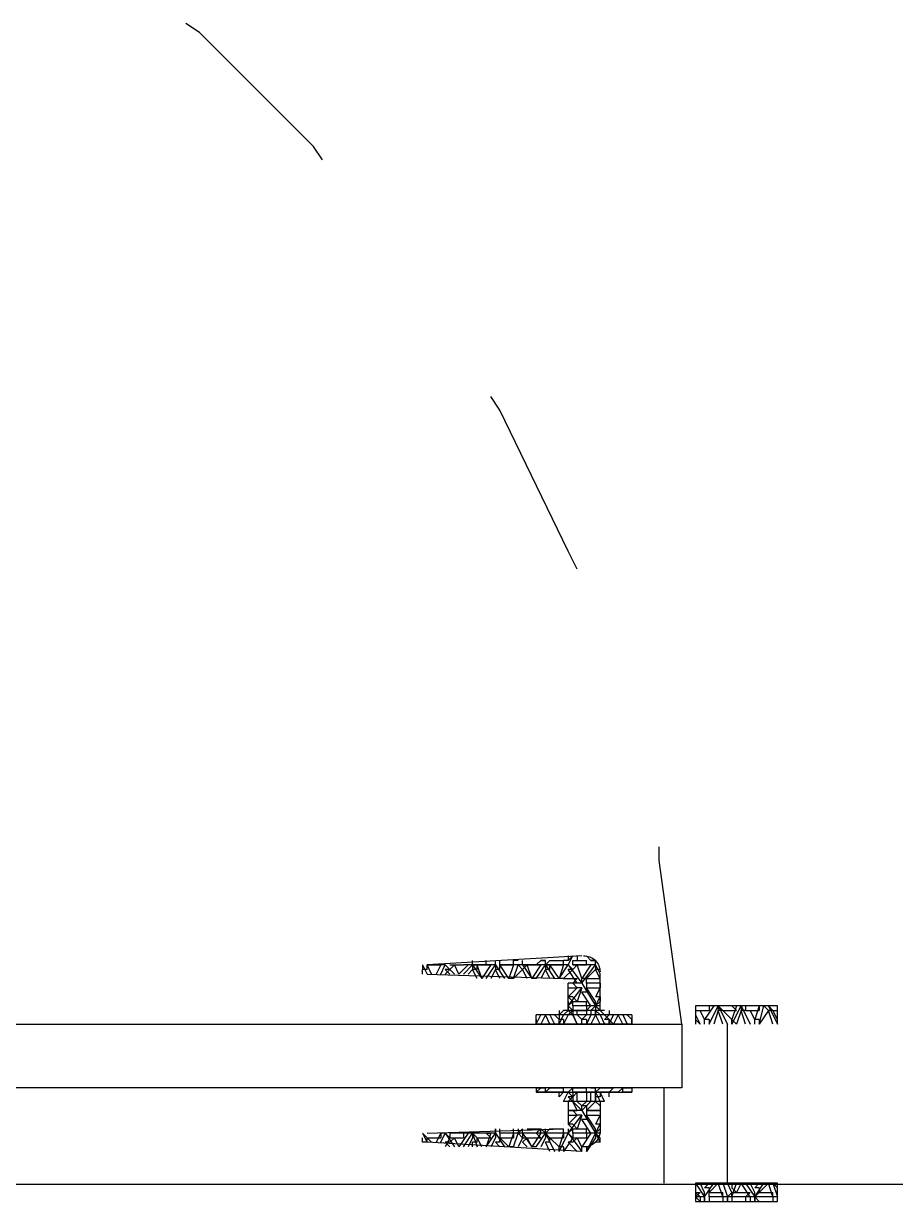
# Model space of a CAD drawing. Header units: millimetres. Extents: x -973 to 28250, y -35942 to 8545.
# Drawn here: x 4505 to 5045, y -11 to 720 of the extents above; entities that cross this region are included whole.
import ezdxf

# ---------------------------------------------------------------- set-up
doc = ezdxf.new("R2010")
doc.units = ezdxf.units.MM
doc.layers.add('R02_DUVAR', color=7, linetype='Continuous')
doc.layers.add('R02_KOT', color=4, linetype='Continuous')

# ---------------------------------------------------------------- blocks, each defined once
blk = doc.blocks.new('R02_SRC_K02')
at = {"color": 133, "linetype": 'Continuous', "lineweight": 25, "true_color": 0x6ec1dd}
for p, q in [((54298.981, 7082.45), (54298.699, 7082.45)), ((54298.699, 7082.45), (54298.699, 7082.45)), ((54298.699, 7082.45), (54298.981, 7082.45)), ((54298.981, 7082.45), (54299.263, 7082.732)), ((54299.263, 7082.168), (54299.263, 7082.45)), ((54300.109, 7082.45), (54299.263, 7082.45)), ((54299.545, 7082.732), (54309.131, 7082.168)), ((54299.827, 7082.732), (54299.827, 7082.45)), ((54299.827, 7082.732), (54299.827, 7082.45)), ((54300.39, 7082.45), (54300.109, 7082.732)), ((54300.109, 7082.168), (54300.109, 7082.45)), ((54300.39, 7082.732), (54300.39, 7082.45)), ((54300.39, 7082.45), (54300.672, 7082.45)), ((54300.672, 7082.168), (54300.672, 7082.45)), ((54301.518, 7082.45), (54300.672, 7082.45)), ((54300.672, 7082.45), (54300.672, 7082.45)), ((54301.8, 7082.168), (54301.518, 7082.45)), ((54301.518, 7082.45), (54301.518, 7082.45)), ((54301.518, 7082.45), (54301.518, 7082.45)), ((54302.082, 7082.45), (54301.8, 7082.45)), ((54301.8, 7082.45), (54301.8, 7082.45)), ((54301.8, 7082.45), (54302.082, 7082.45)), ((54302.364, 7082.168), (54302.082, 7082.45)), ((54302.082, 7082.45), (54302.082, 7082.45)), ((54303.21, 7082.168), (54303.21, 7082.45)), ((54303.21, 7082.168), (54303.21, 7082.45)), ((54303.492, 7082.45), (54303.492, 7082.45)), ((54303.492, 7082.45), (54303.492, 7082.45)), ((54303.492, 7082.45), (54303.774, 7082.45)), ((54303.774, 7082.168), (54303.774, 7082.45)), ((54303.774, 7082.45), (54303.774, 7082.45)), ((54304.62, 7082.168), (54304.62, 7082.45)), ((54305.465, 7082.168), (54305.465, 7082.45)), ((54306.311, 7082.168), (54306.311, 7082.45)), ((54298.699, 7082.168), (54298.417, 7081.604)), ((54298.417, 7081.886), (54298.417, 7081.886)), ((54298.417, 7081.886), (54298.699, 7081.886)), ((54298.417, 7081.322), (54298.699, 7081.886)), ((54298.699, 7082.168), (54300.109, 7082.168)), ((54298.699, 7082.168), (54298.699, 7081.886)), ((54298.699, 7082.168), (54298.981, 7082.168)), ((54298.699, 7081.886), (54299.263, 7081.322)), ((54298.981, 7082.168), (54299.545, 7081.322)), ((54299.263, 7082.168), (54299.263, 7082.168)), ((54300.109, 7082.168), (54299.263, 7082.168)), ((54299.545, 7081.322), (54299.827, 7082.168)), ((54300.109, 7081.886), (54299.827, 7082.168)), ((54299.827, 7081.041), (54300.39, 7081.886)), ((54300.109, 7082.168), (54300.109, 7082.168)), ((54300.39, 7082.168), (54300.109, 7081.886)), ((54300.109, 7081.886), (54300.39, 7081.886)), ((54300.109, 7081.886), (54300.672, 7081.322)), ((54300.39, 7082.168), (54300.672, 7082.168)), ((54300.672, 7082.168), (54300.672, 7082.168)), ((54301.518, 7082.168), (54300.672, 7082.168)), ((54300.672, 7082.168), (54300.954, 7081.322)), ((54300.954, 7081.322), (54301.518, 7082.168)), ((54301.8, 7082.168), (54301.236, 7081.322)), ((54301.8, 7082.168), (54301.518, 7082.168)), ((54301.518, 7081.886), (54301.518, 7082.168)), ((54301.518, 7081.886), (54301.8, 7081.886)), ((54301.518, 7081.322), (54301.8, 7081.886)), ((54301.8, 7082.168), (54301.8, 7081.886)), ((54301.8, 7082.168), (54302.082, 7082.168)), ((54301.8, 7081.886), (54302.082, 7081.322)), ((54302.364, 7082.168), (54302.082, 7082.168)), ((54303.21, 7082.168), (54302.082, 7082.168)), ((54302.082, 7082.168), (54302.646, 7081.322)), ((54303.21, 7082.168), (54302.646, 7081.322)), ((54302.646, 7081.322), (54302.928, 7082.168)), ((54303.21, 7081.886), (54302.928, 7082.168)), ((54302.928, 7081.322), (54303.21, 7081.886)), ((54303.21, 7082.168), (54303.21, 7082.168)), ((54303.492, 7082.168), (54303.21, 7081.886)), ((54303.21, 7081.886), (54303.21, 7081.886)), ((54303.21, 7081.886), (54303.774, 7081.322)), ((54303.774, 7081.322), (54303.492, 7082.168)), ((54303.492, 7082.168), (54303.774, 7082.168)), ((54303.774, 7082.168), (54303.774, 7082.168)), ((54304.62, 7082.168), (54303.774, 7082.168)), ((54303.774, 7082.168), (54304.056, 7081.322)), ((54304.056, 7081.322), (54304.62, 7082.168)), ((54304.902, 7082.168), (54304.338, 7081.322)), ((54304.62, 7082.168), (54304.62, 7082.168)), ((54304.62, 7081.886), (54304.62, 7082.168)), ((54304.62, 7081.886), (54304.902, 7081.886)), ((54304.62, 7081.322), (54304.902, 7081.886)), ((54304.902, 7082.168), (54304.902, 7081.886)), ((54304.902, 7082.168), (54305.183, 7082.168)), ((54304.902, 7081.886), (54305.183, 7081.322)), ((54305.465, 7082.168), (54305.183, 7082.168)), ((54306.029, 7082.168), (54305.183, 7082.168)), ((54305.183, 7082.168), (54305.747, 7081.322)), ((54306.311, 7082.168), (54305.747, 7081.322)), ((54305.747, 7081.322), (54306.029, 7082.168)), ((54306.311, 7082.168), (54306.029, 7082.168)), ((54306.029, 7081.886), (54306.029, 7082.168)), ((54306.029, 7081.886), (54306.311, 7081.886)), ((54306.029, 7081.322), (54306.311, 7081.886)), ((54306.311, 7082.168), (54306.311, 7081.886)), ((54306.311, 7082.168), (54306.593, 7082.168)), ((54306.311, 7081.886), (54306.593, 7081.604)), ((54306.593, 7082.168), (54307.157, 7081.604)), ((54306.875, 7082.168), (54306.875, 7082.168)), ((54307.721, 7082.168), (54306.875, 7082.168)), ((54307.157, 7081.604), (54307.439, 7082.168)), ((54308.003, 7082.168), (54307.439, 7081.604)), ((54307.721, 7081.886), (54307.439, 7082.168)), ((54307.721, 7082.168), (54307.721, 7082.168)), ((54308.003, 7082.168), (54307.721, 7081.886)), ((54307.721, 7081.886), (54308.003, 7081.886)), ((54307.721, 7081.604), (54308.003, 7081.886)), ((54307.721, 7081.886), (54308.003, 7081.604)), ((54308.285, 7081.604), (54308.003, 7082.168)), ((54308.003, 7082.168), (54308.285, 7082.168)), ((54308.285, 7082.168), (54308.285, 7082.168)), ((54309.131, 7082.168), (54308.285, 7082.168)), ((54308.285, 7082.168), (54308.567, 7081.604)), ((54308.849, 7081.604), (54309.131, 7082.168)), ((54309.413, 7082.168), (54309.131, 7081.604)), ((54309.131, 7082.168), (54309.131, 7082.168)), ((54309.131, 7081.886), (54309.131, 7082.168)), ((54309.131, 7081.886), (54309.413, 7081.886)), ((54309.413, 7082.168), (54309.413, 7081.886)), ((54309.413, 7081.604), (54309.413, 7081.886)), ((54309.413, 7081.886), (54309.413, 7081.886)), ((54309.413, 7081.886), (54309.413, 7081.886)), ((54298.417, 7079.349), (54298.417, 7081.604)), ((54299.263, 7081.322), (54298.417, 7081.322)), ((54298.417, 7081.041), (54299.263, 7081.041)), ((54298.417, 7081.041), (54298.417, 7081.041)), ((54298.417, 7081.041), (54298.417, 7080.759)), ((54299.263, 7081.041), (54299.263, 7081.322)), ((54299.263, 7081.322), (54299.263, 7081.322)), ((54299.263, 7081.322), (54299.545, 7081.322)), ((54299.263, 7081.041), (54299.263, 7080.759)), ((54299.545, 7081.041), (54299.545, 7081.322)), ((54299.545, 7081.041), (54300.39, 7081.041)), ((54299.545, 7081.041), (54299.827, 7081.041)), ((54300.109, 7081.041), (54299.827, 7081.322)), ((54300.672, 7081.322), (54299.827, 7081.322)), ((54300.109, 7081.041), (54299.827, 7080.759)), ((54300.39, 7079.349), (54300.39, 7081.041)), ((54309.131, 7081.604), (54300.672, 7081.322)), ((54300.672, 7081.322), (54300.672, 7081.322)), ((54300.672, 7081.322), (54300.954, 7081.322)), ((54300.672, 7081.041), (54300.672, 7081.041)), ((54300.954, 7081.322), (54300.954, 7081.322)), ((54302.364, 7081.322), (54302.364, 7081.322)), ((54302.364, 7081.322), (54302.646, 7081.322)), ((54302.646, 7081.322), (54302.646, 7081.322)), ((54303.774, 7081.322), (54303.774, 7081.322)), ((54303.774, 7081.322), (54304.056, 7081.322)), ((54305.465, 7081.322), (54305.465, 7081.322)), ((54305.465, 7081.322), (54305.465, 7081.322)), ((54299.263, 7080.759), (54298.417, 7080.759)), ((54298.417, 7080.759), (54298.699, 7080.195)), ((54298.699, 7079.913), (54299.263, 7080.759)), ((54298.981, 7079.631), (54299.545, 7080.477)), ((54299.263, 7080.477), (54299.263, 7080.759)), ((54299.263, 7080.477), (54299.545, 7080.477)), ((54299.545, 7080.759), (54299.545, 7080.759)), ((54299.545, 7080.759), (54299.827, 7080.759)), ((54299.545, 7080.759), (54299.827, 7079.913)), ((54300.39, 7080.759), (54299.827, 7080.759)), ((54299.827, 7080.759), (54300.39, 7080.195)), ((54287.985, 7079.631), (54287.421, 7078.503)), ((54287.985, 7079.631), (54287.703, 7079.349)), ((54288.267, 7079.631), (54287.985, 7079.349)), ((54288.549, 7078.503), (54288.267, 7079.631)), ((54288.267, 7079.631), (54288.549, 7079.631)), ((54288.549, 7079.631), (54288.549, 7079.349)), ((54288.549, 7079.631), (54288.831, 7078.785)), ((54289.677, 7079.631), (54289.113, 7078.503)), ((54289.395, 7079.631), (54289.395, 7079.349)), ((54290.241, 7078.503), (54289.677, 7079.631)), ((54289.677, 7079.631), (54289.677, 7079.349)), ((54289.677, 7079.631), (54289.959, 7079.631)), ((54290.241, 7079.631), (54289.959, 7079.349)), ((54289.959, 7079.631), (54290.241, 7078.785)), ((54291.086, 7079.631), (54290.523, 7078.503)), ((54291.086, 7079.631), (54290.805, 7079.349)), ((54291.65, 7078.503), (54291.086, 7079.631)), ((54291.086, 7079.631), (54291.086, 7079.349)), ((54291.086, 7079.631), (54291.368, 7079.631)), ((54291.368, 7079.631), (54291.932, 7078.785)), ((54291.65, 7079.631), (54291.65, 7079.349)), ((54298.417, 7080.195), (54298.417, 7079.913)), ((54298.417, 7080.195), (54298.699, 7080.195)), ((54298.699, 7079.631), (54298.417, 7079.913)), ((54298.417, 7079.913), (54298.417, 7079.913)), ((54298.699, 7079.631), (54298.417, 7079.349)), ((54298.699, 7079.631), (54298.699, 7079.913)), ((54298.699, 7079.631), (54298.981, 7079.631)), ((54298.699, 7079.631), (54298.699, 7079.349)), ((54298.699, 7079.631), (54298.981, 7079.631)), ((54298.981, 7079.631), (54299.263, 7079.349)), ((54299.263, 7079.631), (54299.263, 7079.913)), ((54300.109, 7079.913), (54299.263, 7079.913)), ((54299.263, 7079.631), (54299.263, 7079.349)), ((54300.109, 7080.195), (54299.827, 7079.913)), ((54300.109, 7080.195), (54300.39, 7080.195)), ((54300.109, 7079.913), (54300.39, 7080.195)), ((54300.109, 7079.631), (54300.109, 7079.913)), ((54300.39, 7079.631), (54300.109, 7079.913)), ((54300.109, 7079.631), (54300.109, 7079.349)), ((54300.39, 7079.631), (54300.39, 7079.631)), ((54300.39, 7079.631), (54300.39, 7079.631)), ((54300.39, 7079.631), (54300.39, 7079.631)), ((54287.703, 7079.349), (54287.421, 7079.349)), ((54287.421, 7078.785), (54287.703, 7079.349)), ((54287.703, 7079.349), (54287.985, 7079.349)), ((54287.703, 7078.503), (54287.985, 7079.349)), ((54287.985, 7079.349), (54288.549, 7078.503)), ((54289.395, 7079.349), (54288.549, 7079.349)), ((54288.831, 7078.785), (54289.113, 7079.349)), ((54289.395, 7079.349), (54289.113, 7079.349)), ((54289.395, 7079.349), (54289.677, 7079.349)), ((54289.395, 7078.503), (54289.677, 7079.349)), ((54289.677, 7079.349), (54289.959, 7078.503)), ((54290.805, 7079.349), (54289.959, 7079.349)), ((54290.241, 7078.785), (54290.805, 7079.349)), ((54290.805, 7079.349), (54290.805, 7079.349)), ((54290.805, 7079.349), (54291.086, 7079.349)), ((54290.805, 7078.503), (54291.086, 7079.349)), ((54291.086, 7079.349), (54291.368, 7078.503)), ((54292.496, 7079.349), (54291.65, 7079.349)), ((54291.932, 7078.785), (54292.214, 7079.349)), ((54292.496, 7079.349), (54292.214, 7079.349)), ((54292.496, 7079.067), (54292.214, 7078.503)), ((54296.443, 7078.785), (54296.725, 7079.067)), ((54296.443, 7079.067), (54302.364, 7079.067)), ((54297.007, 7079.067), (54296.725, 7078.503)), ((54297.007, 7078.503), (54297.289, 7079.067)), ((54297.289, 7079.067), (54297.571, 7078.503)), ((54297.853, 7078.503), (54297.571, 7079.067)), ((54297.853, 7079.349), (54297.853, 7079.067)), ((54297.853, 7078.785), (54298.135, 7079.067)), ((54297.853, 7079.067), (54298.135, 7078.785)), ((54298.135, 7079.067), (54298.417, 7079.349)), ((54298.135, 7079.349), (54300.672, 7079.349)), ((54298.135, 7079.349), (54298.135, 7079.349)), ((54298.417, 7079.349), (54298.417, 7079.349)), ((54298.417, 7079.349), (54298.699, 7079.349)), ((54298.417, 7079.349), (54298.417, 7079.349)), ((54298.417, 7078.503), (54298.699, 7079.067)), ((54298.699, 7079.067), (54298.699, 7079.349)), ((54298.699, 7079.349), (54298.699, 7079.067)), ((54298.699, 7079.067), (54298.981, 7078.503)), ((54300.109, 7079.349), (54299.263, 7079.349)), ((54299.263, 7079.349), (54299.263, 7079.067)), ((54299.263, 7079.067), (54299.545, 7078.785)), ((54299.545, 7078.785), (54299.827, 7079.067)), ((54299.827, 7079.349), (54299.827, 7079.349)), ((54300.109, 7079.349), (54299.827, 7079.349)), ((54299.827, 7079.349), (54299.827, 7079.349)), ((54299.827, 7079.067), (54299.827, 7079.349)), ((54300.109, 7079.349), (54300.39, 7079.349)), ((54300.672, 7079.349), (54300.672, 7079.349)), ((54300.954, 7079.349), (54300.954, 7079.067)), ((54300.954, 7078.785), (54301.236, 7079.067)), ((54301.518, 7079.067), (54301.236, 7078.503)), ((54301.518, 7078.503), (54301.8, 7079.067)), ((54301.8, 7079.067), (54302.082, 7078.503)), ((54302.364, 7078.503), (54302.082, 7079.067)), ((54302.364, 7079.067), (54302.364, 7079.067)), ((54288.549, 7078.785), (54288.549, 7078.503)), ((54288.549, 7078.785), (54288.831, 7078.785)), ((54288.831, 7078.503), (54288.831, 7078.785)), ((54290.241, 7078.785), (54289.959, 7078.503)), ((54290.241, 7078.503), (54290.241, 7078.785)), ((54290.241, 7078.785), (54290.241, 7078.785)), ((54290.523, 7068.635), (54290.523, 7078.503)), ((54291.65, 7078.785), (54291.65, 7078.503)), ((54291.65, 7078.785), (54291.932, 7078.785)), ((54291.932, 7078.503), (54291.932, 7078.785)), ((54292.214, 7078.503), (54292.496, 7078.785)), ((54377.36, 7078.503), (54293.342, 7078.503)), ((54293.342, 7078.503), (54293.342, 7074.556)), ((54296.443, 7078.503), (54296.443, 7078.785)), ((54296.443, 7078.785), (54296.443, 7078.785)), ((54296.443, 7078.785), (54296.443, 7078.785)), ((54297.853, 7078.785), (54297.571, 7078.503)), ((54297.853, 7078.503), (54297.853, 7078.785)), ((54297.853, 7078.785), (54298.135, 7078.785)), ((54299.263, 7078.785), (54299.263, 7078.503)), ((54299.263, 7078.785), (54299.545, 7078.785)), ((54299.545, 7078.503), (54299.545, 7078.785)), ((54300.672, 7078.785), (54300.672, 7078.503)), ((54300.672, 7078.785), (54300.954, 7078.785)), ((54300.954, 7078.503), (54300.954, 7078.785)), ((54302.364, 7078.785), (54302.364, 7078.503)), ((54302.364, 7078.785), (54302.364, 7078.785)), ((54293.342, 7074.556), (54377.36, 7074.556)), ((54297.007, 7074.556), (54296.443, 7074.556)), ((54296.443, 7074.556), (54296.443, 7074.274)), ((54297.007, 7074.556), (54296.725, 7074.556)), ((54296.725, 7074.556), (54296.725, 7074.556)), ((54297.289, 7074.274), (54297.007, 7074.556)), ((54297.007, 7074.274), (54297.007, 7074.556)), ((54297.289, 7074.556), (54297.289, 7074.556)), ((54297.289, 7074.556), (54297.289, 7074.556)), ((54297.289, 7074.556), (54297.571, 7074.556)), ((54297.853, 7074.274), (54297.571, 7074.556)), ((54298.417, 7074.556), (54297.571, 7074.556)), ((54297.571, 7074.556), (54297.571, 7074.556)), ((54298.699, 7074.274), (54298.417, 7074.556)), ((54298.417, 7074.556), (54298.417, 7074.556)), ((54298.417, 7074.556), (54298.417, 7074.556)), ((54298.981, 7074.556), (54298.699, 7074.556)), ((54298.699, 7074.556), (54298.699, 7074.556)), ((54298.699, 7074.556), (54298.981, 7074.556)), ((54298.981, 7074.556), (54299.263, 7074.556)), ((54299.263, 7074.274), (54299.263, 7074.556)), ((54300.109, 7074.556), (54299.263, 7074.556)), ((54299.827, 7074.556), (54299.827, 7074.556)), ((54299.827, 7074.556), (54299.827, 7074.556)), ((54300.109, 7074.274), (54300.109, 7074.556)), ((54300.39, 7074.556), (54300.39, 7074.556)), ((54300.39, 7074.556), (54300.39, 7074.556)), ((54300.39, 7074.556), (54300.672, 7074.556)), ((54300.672, 7074.274), (54300.672, 7074.556)), ((54301.518, 7074.556), (54300.672, 7074.556)), ((54300.672, 7074.556), (54300.672, 7074.556)), ((54301.8, 7074.274), (54301.518, 7074.556)), ((54301.518, 7074.556), (54301.518, 7074.556)), ((54301.518, 7074.556), (54301.518, 7074.556)), ((54302.082, 7074.556), (54301.8, 7074.556)), ((54301.8, 7074.556), (54301.8, 7074.556)), ((54301.8, 7074.556), (54302.082, 7074.556)), ((54302.364, 7074.274), (54302.082, 7074.556)), ((54302.364, 7074.556), (54302.082, 7074.556)), ((54302.082, 7074.556), (54302.082, 7074.556)), ((54296.443, 7074.274), (54297.007, 7074.274)), ((54297.007, 7074.274), (54296.443, 7074.274)), ((54297.007, 7074.274), (54296.725, 7074.274)), ((54296.725, 7074.274), (54296.725, 7074.274)), ((54297.289, 7074.274), (54297.007, 7074.274)), ((54297.007, 7074.274), (54297.007, 7074.274)), ((54297.289, 7074.274), (54297.289, 7074.274)), ((54297.289, 7074.274), (54297.571, 7074.274)), ((54297.853, 7074.274), (54297.571, 7074.274)), ((54298.417, 7074.274), (54297.571, 7074.274)), ((54297.571, 7074.274), (54297.571, 7074.274)), ((54297.853, 7073.992), (54297.853, 7074.274)), ((54298.135, 7073.71), (54298.417, 7074.274)), ((54298.135, 7073.992), (54298.135, 7073.992)), ((54298.135, 7073.71), (54300.672, 7073.71)), ((54298.699, 7074.274), (54298.417, 7073.71)), ((54298.699, 7074.274), (54298.417, 7074.274)), ((54298.417, 7074.274), (54298.417, 7073.992)), ((54298.417, 7074.274), (54298.417, 7074.274)), ((54298.417, 7073.992), (54298.699, 7073.992)), ((54298.417, 7073.71), (54298.417, 7073.71)), ((54298.417, 7073.428), (54298.699, 7073.71)), ((54298.417, 7073.71), (54298.417, 7071.737)), ((54298.699, 7074.274), (54298.699, 7074.274)), ((54298.699, 7073.992), (54298.699, 7074.274)), ((54298.699, 7074.274), (54298.981, 7074.274)), ((54298.699, 7073.71), (54298.699, 7073.992)), ((54298.699, 7073.992), (54298.699, 7073.71)), ((54298.699, 7073.71), (54299.263, 7073.146)), ((54299.545, 7073.146), (54298.981, 7073.71)), ((54299.263, 7074.274), (54299.263, 7074.274)), ((54300.109, 7074.274), (54299.263, 7074.274)), ((54299.263, 7073.71), (54299.545, 7073.428)), ((54299.545, 7073.428), (54299.827, 7073.71)), ((54299.827, 7074.274), (54300.109, 7073.992)), ((54299.827, 7073.146), (54300.109, 7073.71)), ((54300.109, 7074.274), (54300.109, 7074.274)), ((54300.39, 7074.274), (54300.109, 7073.992)), ((54300.109, 7073.992), (54300.39, 7073.992)), ((54300.109, 7073.71), (54300.39, 7073.992)), ((54300.39, 7073.71), (54300.109, 7073.992)), ((54300.39, 7074.274), (54300.672, 7074.274)), ((54300.39, 7073.71), (54300.39, 7072.3)), ((54300.672, 7074.274), (54300.672, 7074.274)), ((54301.518, 7074.274), (54300.672, 7074.274)), ((54300.672, 7074.274), (54300.954, 7073.992)), ((54300.672, 7073.992), (54300.672, 7073.992)), ((54300.954, 7073.992), (54300.954, 7074.274)), ((54301.8, 7074.274), (54301.518, 7074.274)), ((54301.518, 7074.274), (54301.518, 7074.274)), ((54301.518, 7074.274), (54301.518, 7074.274)), ((54301.8, 7074.274), (54301.8, 7074.274)), ((54301.8, 7074.274), (54301.8, 7074.274)), ((54301.8, 7074.274), (54302.082, 7074.274)), ((54302.364, 7074.274), (54302.082, 7074.274)), ((54302.364, 7074.274), (54302.082, 7074.274)), ((54302.082, 7074.274), (54302.082, 7074.274)), ((54298.417, 7073.146), (54299.263, 7073.146)), ((54298.417, 7073.146), (54298.417, 7073.146)), ((54298.417, 7073.146), (54298.417, 7072.864)), ((54299.263, 7073.146), (54298.417, 7073.146)), ((54299.263, 7073.428), (54299.263, 7073.146)), ((54299.263, 7073.428), (54299.545, 7073.428)), ((54299.263, 7073.146), (54299.263, 7073.146)), ((54299.263, 7073.146), (54299.263, 7072.864)), ((54299.545, 7073.146), (54299.545, 7073.428)), ((54299.545, 7073.146), (54300.39, 7073.146)), ((54299.545, 7073.146), (54299.827, 7073.146)), ((54300.109, 7073.146), (54299.827, 7073.146)), ((54300.109, 7073.146), (54299.827, 7072.864)), ((54300.39, 7073.146), (54299.827, 7073.146)), ((54299.263, 7072.864), (54298.417, 7072.864)), ((54298.417, 7072.864), (54298.699, 7072.3)), ((54298.417, 7072.3), (54298.417, 7072.018)), ((54298.417, 7072.3), (54298.699, 7072.3)), ((54298.699, 7072.018), (54299.263, 7072.864)), ((54298.981, 7071.737), (54299.545, 7072.582)), ((54299.263, 7072.582), (54299.263, 7072.864)), ((54299.263, 7072.582), (54299.545, 7072.582)), ((54299.545, 7072.864), (54299.545, 7072.864)), ((54299.545, 7072.864), (54299.827, 7072.864)), ((54299.545, 7072.864), (54299.827, 7072.018)), ((54300.39, 7072.864), (54299.827, 7072.864)), ((54299.827, 7072.864), (54300.39, 7072.3)), ((54300.109, 7072.3), (54299.827, 7072.018)), ((54300.109, 7072.3), (54300.39, 7072.3)), ((54300.109, 7072.018), (54300.39, 7072.3)), ((54300.672, 7072.3), (54300.672, 7072.3)), ((54298.699, 7071.737), (54298.417, 7072.018)), ((54298.417, 7072.018), (54298.417, 7072.018)), ((54298.699, 7071.737), (54298.417, 7071.455)), ((54298.699, 7071.737), (54298.699, 7072.018)), ((54298.699, 7071.737), (54298.981, 7071.737)), ((54298.699, 7071.737), (54298.699, 7071.455)), ((54298.699, 7071.737), (54298.981, 7071.737)), ((54298.981, 7071.737), (54299.545, 7070.891)), ((54299.263, 7071.737), (54299.263, 7072.018)), ((54300.109, 7072.018), (54299.263, 7072.018)), ((54299.263, 7071.737), (54299.263, 7071.455)), ((54300.109, 7071.737), (54300.109, 7072.018)), ((54300.39, 7071.737), (54300.109, 7072.018)), ((54300.109, 7071.737), (54300.109, 7071.455)), ((54300.39, 7071.737), (54300.109, 7071.455)), ((54300.39, 7071.737), (54300.672, 7071.737)), ((54300.39, 7071.737), (54300.672, 7071.737)), ((54300.672, 7071.737), (54300.672, 7072.018)), ((54301.518, 7072.018), (54300.672, 7072.018)), ((54300.672, 7071.737), (54300.672, 7072.018)), ((54309.131, 7071.737), (54300.672, 7072.018)), ((54300.672, 7071.737), (54300.672, 7071.455)), ((54300.672, 7071.737), (54300.954, 7070.891)), ((54301.8, 7071.737), (54301.518, 7072.018)), ((54301.518, 7072.018), (54301.518, 7072.018)), ((54301.518, 7072.018), (54301.518, 7072.018)), ((54301.8, 7071.737), (54301.518, 7071.455)), ((54301.8, 7071.737), (54301.8, 7072.018)), ((54301.8, 7071.737), (54302.082, 7071.737)), ((54301.8, 7071.737), (54301.8, 7071.455)), ((54301.8, 7071.737), (54302.082, 7071.737)), ((54302.364, 7071.737), (54302.082, 7072.018)), ((54302.928, 7072.018), (54302.082, 7072.018)), ((54302.082, 7071.737), (54302.082, 7072.018)), ((54302.364, 7071.737), (54302.082, 7071.455)), ((54302.082, 7071.737), (54302.646, 7070.891)), ((54303.21, 7071.737), (54302.646, 7070.891)), ((54302.928, 7072.018), (54302.928, 7072.018)), ((54302.928, 7072.018), (54302.928, 7072.018)), ((54303.21, 7071.737), (54303.21, 7072.018)), ((54303.21, 7071.737), (54303.21, 7072.018)), ((54303.492, 7071.737), (54303.21, 7072.018)), ((54303.21, 7071.737), (54303.21, 7071.455)), ((54303.492, 7071.737), (54303.21, 7071.455)), ((54303.492, 7072.018), (54303.492, 7071.737)), ((54303.774, 7070.891), (54303.492, 7071.737)), ((54303.492, 7071.737), (54303.774, 7071.737)), ((54303.492, 7071.737), (54303.774, 7071.737)), ((54303.774, 7071.737), (54303.774, 7072.018)), ((54303.774, 7071.737), (54303.774, 7072.018)), ((54303.774, 7071.737), (54303.774, 7071.455)), ((54303.774, 7071.737), (54304.056, 7070.891)), ((54304.62, 7071.737), (54304.62, 7072.018)), ((54304.62, 7071.737), (54304.62, 7071.455)), ((54304.902, 7071.737), (54304.902, 7072.018)), ((54304.902, 7071.737), (54305.183, 7071.737)), ((54304.902, 7071.737), (54304.902, 7071.455)), ((54304.902, 7071.737), (54305.183, 7071.737)), ((54305.465, 7071.737), (54305.183, 7071.737)), ((54305.465, 7071.737), (54305.183, 7071.455)), ((54305.183, 7071.737), (54305.183, 7071.737)), ((54305.183, 7071.737), (54305.465, 7070.891)), ((54306.311, 7071.737), (54306.029, 7070.891)), ((54306.311, 7071.737), (54306.029, 7071.455)), ((54306.875, 7070.891), (54306.311, 7071.737)), ((54306.311, 7071.737), (54306.311, 7071.737)), ((54306.311, 7071.737), (54306.311, 7071.455)), ((54306.311, 7071.737), (54306.593, 7071.737)), ((54306.593, 7071.737), (54307.157, 7070.891)), ((54306.875, 7071.737), (54306.875, 7071.737)), ((54306.875, 7071.737), (54306.875, 7071.455)), ((54308.003, 7071.737), (54307.439, 7070.891)), ((54307.721, 7071.737), (54307.721, 7071.737)), ((54307.721, 7071.737), (54307.721, 7071.455)), ((54308.003, 7071.737), (54307.721, 7071.455)), ((54308.285, 7071.173), (54308.003, 7071.737)), ((54308.003, 7071.737), (54308.285, 7071.737)), ((54308.003, 7071.737), (54308.285, 7071.737)), ((54308.285, 7071.737), (54308.285, 7071.455)), ((54308.285, 7071.737), (54308.567, 7071.173)), ((54309.413, 7071.737), (54309.131, 7071.173)), ((54309.413, 7071.737), (54309.131, 7071.455)), ((54298.417, 7071.173), (54298.417, 7071.455)), ((54298.417, 7071.455), (54298.417, 7071.455)), ((54298.417, 7071.173), (54298.699, 7071.173)), ((54298.699, 7071.455), (54299.263, 7070.609)), ((54298.699, 7071.173), (54298.699, 7071.173)), ((54300.109, 7071.455), (54299.263, 7071.455)), ((54299.263, 7070.891), (54299.263, 7070.609)), ((54299.263, 7070.891), (54299.545, 7070.891)), ((54299.545, 7070.891), (54299.827, 7071.455)), ((54299.545, 7070.609), (54309.131, 7071.173)), ((54299.545, 7070.609), (54299.545, 7070.891)), ((54300.109, 7071.173), (54299.827, 7071.455)), ((54299.827, 7070.609), (54300.39, 7071.173)), ((54300.109, 7071.455), (54300.672, 7070.609)), ((54300.109, 7071.173), (54300.39, 7071.173)), ((54301.518, 7071.455), (54300.672, 7071.455)), ((54300.672, 7070.891), (54300.672, 7070.609)), ((54300.672, 7070.891), (54300.954, 7070.891)), ((54300.954, 7070.891), (54301.518, 7071.455)), ((54300.954, 7070.609), (54300.954, 7070.891)), ((54301.518, 7071.173), (54301.518, 7071.455)), ((54301.518, 7071.173), (54301.8, 7071.173)), ((54301.518, 7070.609), (54301.8, 7071.173)), ((54301.8, 7071.455), (54302.082, 7070.891)), ((54303.21, 7071.455), (54302.082, 7071.455)), ((54302.364, 7070.891), (54302.364, 7070.891)), ((54302.364, 7070.891), (54302.646, 7070.891)), ((54302.646, 7070.891), (54302.928, 7071.455)), ((54303.21, 7071.173), (54302.928, 7071.455)), ((54302.928, 7070.891), (54303.21, 7071.173)), ((54303.21, 7071.455), (54303.492, 7070.891)), ((54303.21, 7071.173), (54303.21, 7071.173)), ((54304.62, 7071.455), (54303.774, 7071.455)), ((54303.774, 7070.891), (54303.774, 7070.891)), ((54303.774, 7070.891), (54304.056, 7070.891)), ((54304.056, 7070.891), (54304.62, 7071.455)), ((54304.62, 7071.173), (54304.62, 7071.455)), ((54304.62, 7071.173), (54304.902, 7071.173)), ((54304.62, 7070.891), (54304.902, 7071.173)), ((54304.902, 7071.455), (54305.183, 7070.891)), ((54306.029, 7071.455), (54305.183, 7071.455)), ((54305.747, 7070.891), (54306.029, 7071.455)), ((54306.029, 7071.173), (54306.029, 7071.455)), ((54306.029, 7071.173), (54306.311, 7071.173)), ((54306.311, 7071.455), (54306.593, 7070.891)), ((54306.311, 7070.891), (54306.311, 7071.173)), ((54307.721, 7071.455), (54306.875, 7071.455)), ((54307.157, 7070.891), (54307.439, 7071.455)), ((54307.721, 7071.173), (54307.439, 7071.455)), ((54307.721, 7071.455), (54308.003, 7070.891)), ((54307.721, 7071.173), (54308.003, 7071.173)), ((54307.721, 7070.891), (54308.003, 7071.173)), ((54309.131, 7071.455), (54308.285, 7071.455)), ((54308.849, 7071.173), (54309.131, 7071.455)), ((54309.131, 7071.173), (54309.131, 7071.455)), ((54309.131, 7071.455), (54309.131, 7071.455)), ((54309.131, 7071.173), (54309.413, 7071.173)), ((54309.131, 7071.173), (54309.131, 7071.173)), ((54309.413, 7071.455), (54309.413, 7071.455)), ((54309.413, 7071.455), (54309.413, 7071.455)), ((54309.413, 7071.173), (54309.413, 7071.455)), ((54309.413, 7071.173), (54309.413, 7071.173)), ((54287.421, 7068.635), (54292.496, 7068.635)), ((54287.703, 7068.635), (54287.421, 7067.789)), ((54287.421, 7068.353), (54287.703, 7068.635)), ((54287.703, 7067.789), (54287.985, 7068.635)), ((54287.985, 7068.635), (54288.549, 7068.071)), ((54288.549, 7068.635), (54288.831, 7068.353)), ((54288.831, 7068.071), (54289.113, 7068.635)), ((54289.113, 7067.789), (54289.677, 7068.635)), ((54289.677, 7068.635), (54289.959, 7068.071)), ((54290.241, 7067.789), (54289.959, 7068.635)), ((54290.241, 7068.071), (54290.523, 7068.635)), ((54290.241, 7068.635), (54290.241, 7068.353)), ((54290.805, 7068.635), (54290.523, 7067.789)), ((54290.805, 7067.789), (54291.086, 7068.635)), ((54291.086, 7068.635), (54291.65, 7068.071)), ((54291.65, 7068.635), (54291.932, 7068.353)), ((54291.932, 7068.071), (54292.214, 7068.635)), ((54287.703, 7067.789), (54287.703, 7068.071)), ((54288.549, 7068.071), (54287.703, 7068.071)), ((54288.549, 7068.353), (54288.549, 7068.071)), ((54288.549, 7068.353), (54288.831, 7068.353)), ((54288.831, 7067.789), (54288.549, 7068.071)), ((54288.831, 7067.789), (54288.831, 7068.071)), ((54289.395, 7067.789), (54289.113, 7068.071)), ((54290.241, 7068.071), (54289.113, 7068.071)), ((54290.241, 7068.353), (54289.959, 7068.071)), ((54290.241, 7068.353), (54290.241, 7068.353)), ((54290.241, 7067.789), (54290.241, 7068.071)), ((54290.523, 7067.789), (54290.241, 7068.071)), ((54290.805, 7067.789), (54290.805, 7068.071)), ((54291.65, 7068.071), (54290.805, 7068.071)), ((54291.65, 7068.353), (54291.65, 7068.071)), ((54291.65, 7068.353), (54291.932, 7068.353)), ((54291.65, 7067.789), (54291.65, 7068.071)), ((54291.932, 7067.789), (54291.932, 7068.071)), ((54292.496, 7067.789), (54292.214, 7068.071)), ((54292.496, 7068.071), (54292.214, 7068.071)), ((54292.214, 7067.789), (54292.496, 7068.071)), ((54287.421, 7067.789), (54287.703, 7067.789)), ((54287.421, 7067.789), (54287.421, 7067.789)), ((54287.421, 7067.789), (54287.703, 7067.789)), ((54287.703, 7067.789), (54287.703, 7067.507)), ((54287.703, 7067.789), (54287.703, 7067.507)), ((54288.831, 7067.789), (54288.549, 7067.507)), ((54288.831, 7067.789), (54289.113, 7067.789)), ((54288.831, 7067.789), (54288.831, 7067.507)), ((54288.831, 7067.789), (54289.113, 7067.789)), ((54289.113, 7067.789), (54289.113, 7067.507)), ((54289.395, 7067.789), (54289.395, 7067.507)), ((54290.241, 7067.789), (54290.241, 7067.507)), ((54290.241, 7067.789), (54290.241, 7067.507)), ((54290.523, 7067.507), (54290.523, 7067.789)), ((54290.523, 7067.789), (54290.805, 7067.789)), ((54290.523, 7067.789), (54290.523, 7067.507)), ((54290.523, 7067.789), (54290.805, 7067.789)), ((54290.805, 7067.789), (54290.805, 7067.507)), ((54290.805, 7067.789), (54290.805, 7067.507)), ((54291.65, 7067.789), (54291.65, 7067.507)), ((54291.932, 7067.789), (54292.496, 7067.789)), ((54291.932, 7067.789), (54292.214, 7067.789)), ((54291.932, 7067.789), (54291.932, 7067.507)), ((54291.932, 7067.789), (54292.214, 7067.789)), ((54292.496, 7067.789), (54292.214, 7067.507)), ((54292.214, 7067.789), (54292.214, 7067.507))]:
    blk.add_line(p, q, dxfattribs=at)
at = {"color": 7, "linetype": 'Continuous', "lineweight": 25}
for points in [[(54315.615, 7132.072), (54316.179, 7132.917), (54323.228, 7139.966), (54324.073, 7140.53)], [(54299.827, 7106.697), (54300.39, 7107.825), (54304.62, 7116.565), (54305.183, 7117.411)], [(54293.342, 7078.503), (54294.752, 7088.653), (54294.752, 7089.499)]]:
    blk.add_lwpolyline(points, dxfattribs=at)
at = {"color": 133, "linetype": 'Continuous', "lineweight": 25, "true_color": 0x6ec1dd}
for points in [[(54299.545, 7081.041), (54298.699, 7082.168), (54298.699, 7082.45)], [(54300.954, 7081.322), (54300.39, 7082.168), (54300.109, 7082.732)], [(54302.364, 7081.322), (54301.8, 7082.168), (54301.8, 7082.45)], [(54305.465, 7081.322), (54304.902, 7082.168), (54304.902, 7082.45)], [(54306.875, 7081.604), (54306.311, 7082.168), (54306.311, 7082.45)], [(54300.39, 7082.168), (54299.545, 7081.041), (54298.699, 7079.631), (54298.699, 7079.349), (54298.417, 7079.067), (54298.135, 7078.503)], [(54300.39, 7082.168), (54301.8, 7082.168), (54303.21, 7082.168), (54304.62, 7082.168)], [(54304.902, 7082.168), (54306.311, 7082.168), (54306.875, 7082.168)], [(54300.39, 7079.349), (54300.39, 7079.631), (54299.545, 7080.759)], [(54287.421, 7078.503), (54287.421, 7079.631), (54292.496, 7079.631), (54292.496, 7078.503)], [(54298.981, 7079.349), (54298.699, 7079.631), (54298.417, 7080.195)], [(54298.417, 7079.631), (54298.699, 7079.631), (54300.109, 7079.631)], [(54300.39, 7079.913), (54300.39, 7079.631), (54300.109, 7079.349), (54300.109, 7079.067), (54299.827, 7078.503)], [(54300.39, 7079.631), (54300.39, 7079.349), (54300.109, 7079.349)], [(54296.443, 7079.067), (54296.443, 7078.503), (54302.364, 7078.503), (54302.364, 7079.067)], [(54298.981, 7079.349), (54298.981, 7079.067), (54299.263, 7078.503)], [(54299.827, 7078.503), (54300.109, 7079.067), (54300.39, 7079.349)], [(54300.109, 7079.349), (54300.39, 7079.067), (54300.672, 7078.503)], [(54300.954, 7078.503), (54300.672, 7079.067), (54300.39, 7079.349)], [(54300.672, 7079.349), (54300.954, 7079.067), (54300.954, 7078.785)], [(54293.342, 7078.503), (54293.342, 7074.556), (54294.47, 7074.556), (54294.47, 7068.635)], [(54296.443, 7074.556), (54302.364, 7074.556), (54302.364, 7074.274), (54296.443, 7074.274)], [(54298.981, 7073.71), (54298.981, 7074.274), (54298.699, 7074.274), (54298.699, 7074.556)], [(54300.672, 7073.71), (54300.39, 7074.274), (54300.109, 7074.556)], [(54302.082, 7074.274), (54301.8, 7074.274), (54301.8, 7074.556)], [(54297.289, 7074.274), (54298.699, 7074.274), (54300.109, 7074.274)], [(54300.109, 7073.71), (54299.545, 7073.146), (54298.699, 7071.737), (54298.417, 7071.173)], [(54298.981, 7074.274), (54299.263, 7074.274), (54299.263, 7073.71)], [(54299.827, 7073.71), (54299.827, 7074.274), (54299.827, 7074.274)], [(54300.39, 7074.274), (54300.109, 7074.274), (54300.109, 7073.71)], [(54300.39, 7074.274), (54301.8, 7074.274), (54302.364, 7074.274)], [(54299.263, 7070.609), (54298.699, 7071.737), (54298.417, 7072.3)], [(54300.954, 7070.609), (54300.39, 7071.737), (54299.545, 7072.864)], [(54298.417, 7071.737), (54298.699, 7071.737), (54300.109, 7071.737)], [(54300.39, 7072.018), (54300.39, 7071.737), (54299.545, 7070.609)], [(54300.39, 7071.737), (54301.8, 7071.737), (54303.21, 7071.737), (54304.62, 7071.737)], [(54302.082, 7072.018), (54301.8, 7071.737), (54301.236, 7070.609)], [(54302.364, 7070.891), (54301.8, 7071.737), (54301.518, 7072.018)], [(54304.902, 7072.018), (54304.902, 7071.737), (54304.338, 7070.891)], [(54305.465, 7070.891), (54304.902, 7071.737), (54304.902, 7072.018)], [(54304.902, 7071.737), (54306.311, 7071.737), (54307.721, 7071.737)], [(54292.496, 7068.635), (54292.496, 7067.507), (54287.421, 7067.507), (54287.421, 7068.635)], [(54288.831, 7067.507), (54288.831, 7067.789), (54288.267, 7068.635)], [(54289.395, 7068.635), (54288.831, 7067.789), (54288.831, 7067.507)], [(54291.932, 7067.507), (54291.932, 7067.789), (54291.368, 7068.635)], [(54292.496, 7068.635), (54291.932, 7067.789), (54291.932, 7067.507)], [(54287.421, 7067.507), (54287.421, 7067.789), (54288.831, 7067.789), (54290.241, 7067.789), (54291.65, 7067.789)]]:
    blk.add_lwpolyline(points, dxfattribs=at)
blk.add_lwpolyline([(54309.131, 7081.886), (54309.131, 7081.886)], close=True, dxfattribs=at)
for points in [[(54298.722, 7082.459), (54298.527, 7082.273), (54298.417, 7082.015), (54298.417, 7081.745)], [(54299.449, 7082.731), (54299.179, 7082.743), (54298.917, 7082.645), (54298.722, 7082.459)], [(54298.417, 7071.877), (54298.417, 7071.608), (54298.527, 7071.35), (54298.722, 7071.164)], [(54298.722, 7071.164), (54298.917, 7070.978), (54299.179, 7070.879), (54299.449, 7070.892)]]:
    blk.add_open_spline(points, degree=3, dxfattribs=at)
blk = doc.blocks.new('R02_CK_D03_H_N1_1_M')
at = {"xscale": -10, "yscale": 10}
blk.add_blockref('R02_SRC_K02', (543981.0103, -70685.69125), dxfattribs=at)

msp = doc.modelspace()

# ---------------------------------------------------------------- linework, layer by layer
at = {"layer": 'R02_KOT'}
for p, q in [((0, 0, 2500), (12500, 0, 2500)), ((0, 0, 2800), (12500, 0, 2800))]:
    msp.add_line(p, q, dxfattribs=at)

# ---------------------------------------------------------------- block references
at = {"layer": 'R02_DUVAR'}
for p in [(3865, 0), (3865, 0, 2820)]:
    msp.add_blockref('R02_CK_D03_H_N1_1_M', p, dxfattribs=at)

doc.saveas('drawing.dxf')
